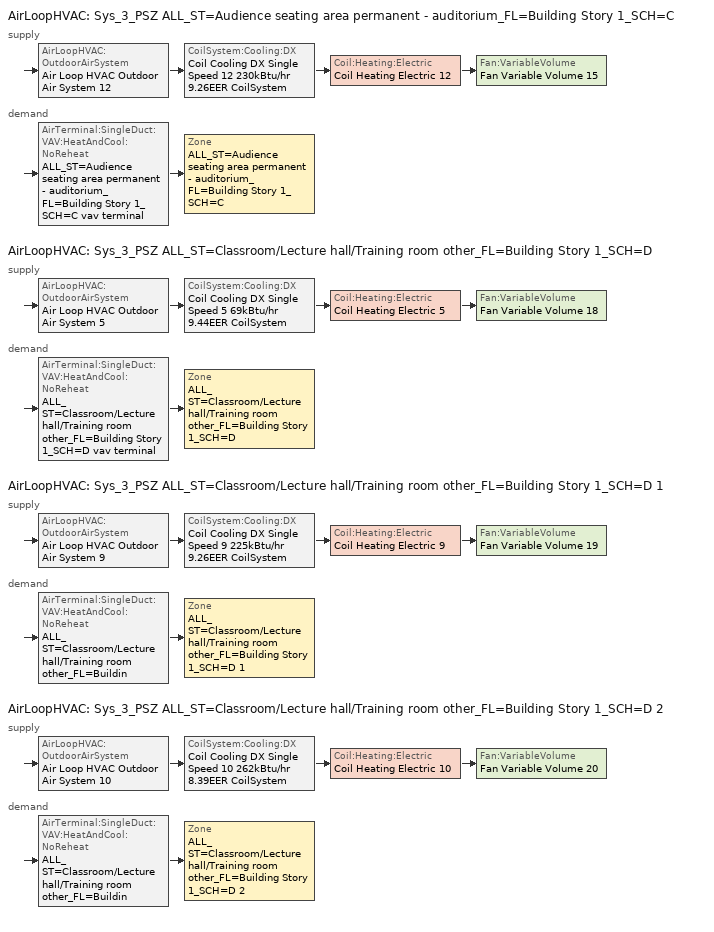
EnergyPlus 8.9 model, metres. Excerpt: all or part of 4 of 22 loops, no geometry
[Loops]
AirLoopHVAC 'Sys_3_PSZ ALL_ST=Audience seating area permanent - auditorium_FL=Building Story 1_SCH=C'
 supply: AirLoopHVAC:OutdoorAirSystem 'Air Loop HVAC Outdoor Air System 12' > CoilSystem:Cooling:DX 'Coil Cooling DX Single Speed 12 230kBtu/hr 9.26EER CoilSystem' > Coil:Heating:Electric 'Coil Heating Electric 12' > Fan:VariableVolume 'Fan Variable Volume 15'
 demand: AirTerminal:SingleDuct:VAV:HeatAndCool:NoReheat 'ALL_ST=Audience seating area permanent - auditorium_FL=Building Story 1_SCH=C vav terminal' > Zone 'ALL_ST=Audience seating area permanent - auditorium_FL=Building Story 1_SCH=C'
AirLoopHVAC 'Sys_3_PSZ ALL_ST=Classroom/Lecture hall/Training room other_FL=Building Story 1_SCH=D'
 supply: AirLoopHVAC:OutdoorAirSystem 'Air Loop HVAC Outdoor Air System 5' > CoilSystem:Cooling:DX 'Coil Cooling DX Single Speed 5 69kBtu/hr 9.44EER CoilSystem' > Coil:Heating:Electric 'Coil Heating Electric 5' > Fan:VariableVolume 'Fan Variable Volume 18'
 demand: AirTerminal:SingleDuct:VAV:HeatAndCool:NoReheat 'ALL_ST=Classroom/Lecture hall/Training room other_FL=Building Story 1_SCH=D vav terminal' > Zone 'ALL_ST=Classroom/Lecture hall/Training room other_FL=Building Story 1_SCH=D'
AirLoopHVAC 'Sys_3_PSZ ALL_ST=Classroom/Lecture hall/Training room other_FL=Building Story 1_SCH=D 1'
 supply: AirLoopHVAC:OutdoorAirSystem 'Air Loop HVAC Outdoor Air System 9' > CoilSystem:Cooling:DX 'Coil Cooling DX Single Speed 9 225kBtu/hr 9.26EER CoilSystem' > Coil:Heating:Electric 'Coil Heating Electric 9' > Fan:VariableVolume 'Fan Variable Volume 19'
 demand: AirTerminal:SingleDuct:VAV:HeatAndCool:NoReheat 'ALL_ST=Classroom/Lecture hall/Training room other_FL=Building Story 1_SCH=D 1 vav terminal' > Zone 'ALL_ST=Classroom/Lecture hall/Training room other_FL=Building Story 1_SCH=D 1'
AirLoopHVAC 'Sys_3_PSZ ALL_ST=Classroom/Lecture hall/Training room other_FL=Building Story 1_SCH=D 2'
 supply: AirLoopHVAC:OutdoorAirSystem 'Air Loop HVAC Outdoor Air System 10' > CoilSystem:Cooling:DX 'Coil Cooling DX Single Speed 10 262kBtu/hr 8.39EER CoilSystem' > Coil:Heating:Electric 'Coil Heating Electric 10' > Fan:VariableVolume 'Fan Variable Volume 20'
 demand: AirTerminal:SingleDuct:VAV:HeatAndCool:NoReheat 'ALL_ST=Classroom/Lecture hall/Training room other_FL=Building Story 1_SCH=D 2 vav terminal' > Zone 'ALL_ST=Classroom/Lecture hall/Training room other_FL=Building Story 1_SCH=D 2'
[ZoneControl:Thermostat] Control Object Type 1=ThermostatSetpoint:DualSetpoint
Name | Zone or ZoneList | Control Type Schedule | Control Name 1
ALL_ST=Audience seating area permanent - auditorium_FL=Building Story 1_SCH=C Thermostat | ALL_ST=Audience seating area permanent - auditorium_FL=Building Story 1_SCH=C | ALL_ST=Audience seating area permanent - auditorium_FL=Building Story 1_SCH=C Thermostat Schedule | Space Function Audience seating area permanent - auditorium Thermostat 3
ALL_ST=Classroom/Lecture hall/Training room other_FL=Building Story 1_SCH=D Thermostat | ALL_ST=Classroom/Lecture hall/Training room other_FL=Building Story 1_SCH=D | ALL_ST=Classroom/Lecture hall/Training room other_FL=Building Story 1_SCH=D Thermostat Schedule | Space Function Classroom/Lecture hall/Training room other Thermostat 49
ALL_ST=Classroom/Lecture hall/Training room other_FL=Building Story 1_SCH=D 1 Thermostat | ALL_ST=Classroom/Lecture hall/Training room other_FL=Building Story 1_SCH=D 1 | ALL_ST=Classroom/Lecture hall/Training room other_FL=Building Story 1_SCH=D 1 Thermostat Schedule | Space Function Classroom/Lecture hall/Training room other Thermostat 53
ALL_ST=Classroom/Lecture hall/Training room other_FL=Building Story 1_SCH=D 2 Thermostat | ALL_ST=Classroom/Lecture hall/Training room other_FL=Building Story 1_SCH=D 2 | ALL_ST=Classroom/Lecture hall/Training room other_FL=Building Story 1_SCH=D 2 Thermostat Schedule | Space Function Classroom/Lecture hall/Training room other Thermostat 54
[ThermostatSetpoint:DualSetpoint]
Name | Heating Setpoint Temperature Schedule | Cooling Setpoint Temperature Schedule
Space Function Audience seating area permanent - auditorium Thermostat 3 | NECB-C-Thermostat Setpoint-Heating | NECB-C-Thermostat Setpoint-Cooling
Space Function Classroom/Lecture hall/Training room other Thermostat 49; Space Function Classroom/Lecture hall/Training room other Thermostat 53; Space Function Classroom/Lecture hall/Training room other Thermostat 54 | NECB-D-Thermostat Setpoint-Heating | NECB-D-Thermostat Setpoint-Cooling
[ZoneHVAC:EnergyRecoveryVentilator] Supply Air Flow Rate {m3/s}=AutoSize; Exhaust Air Flow Rate {m3/s}=AutoSize; Ventilation Rate per Occupant {m3/s-person}=0
Name | Availability Schedule | Heat Exchanger | Supply Air Fan | Exhaust Air Fan | Controller | Ventilation Rate per Unit Floor Area {m3/s-m2}
ALL_ST=Audience seating area permanent - auditorium_FL=Building Story 1_SCH=C erv doas | Sys_3_PSZ ALL_ST=Audience seating area permanent - auditorium_FL=Building Story 1_SCH=C Occ Sch | ALL_ST=Audience seating area permanent - auditorium_FL=Building Story 1_SCH=C erv hx | ALL_ST=Audience seating area permanent - auditorium_FL=Building Story 1_SCH=C erv sup fan | ALL_ST=Audience seating area permanent - auditorium_FL=Building Story 1_SCH=C erv exh fan | ALL_ST=Audience seating area permanent - auditorium_FL=Building Story 1_SCH=C erv contr | 0.0041148
ALL_ST=Classroom/Lecture hall/Training room other_FL=Building Story 1_SCH=D erv doas | Sys_3_PSZ ALL_ST=Classroom/Lecture hall/Training room other_FL=Building Story 1_SCH=D Occ Sch | ALL_ST=Classroom/Lecture hall/Training room other_FL=Building Story 1_SCH=D erv hx | ALL_ST=Classroom/Lecture hall/Training room other_FL=Building Story 1_SCH=D erv sup fan | ALL_ST=Classroom/Lecture hall/Training room other_FL=Building Story 1_SCH=D erv exh fan | ALL_ST=Classroom/Lecture hall/Training room other_FL=Building Story 1_SCH=D erv contr | 0.00278384
ALL_ST=Classroom/Lecture hall/Training room other_FL=Building Story 1_SCH=D 1 erv doas | Sys_3_PSZ ALL_ST=Classroom/Lecture hall/Training room other_FL=Building Story 1_SCH=D 1 Occ Sch | ALL_ST=Classroom/Lecture hall/Training room other_FL=Building Story 1_SCH=D 1 erv hx | ALL_ST=Classroom/Lecture hall/Training room other_FL=Building Story 1_SCH=D 1 erv sup fan | ALL_ST=Classroom/Lecture hall/Training room other_FL=Building Story 1_SCH=D 1 erv exh fan | ALL_ST=Classroom/Lecture hall/Training room other_FL=Building Story 1_SCH=D 1 erv contr | 0.00278384
ALL_ST=Classroom/Lecture hall/Training room other_FL=Building Story 1_SCH=D 2 erv doas | Sys_3_PSZ ALL_ST=Classroom/Lecture hall/Training room other_FL=Building Story 1_SCH=D 2 Occ Sch | ALL_ST=Classroom/Lecture hall/Training room other_FL=Building Story 1_SCH=D 2 erv hx | ALL_ST=Classroom/Lecture hall/Training room other_FL=Building Story 1_SCH=D 2 erv sup fan | ALL_ST=Classroom/Lecture hall/Training room other_FL=Building Story 1_SCH=D 2 erv exh fan | ALL_ST=Classroom/Lecture hall/Training room other_FL=Building Story 1_SCH=D 2 erv contr | 0.00278384
[HeatExchanger:AirToAir:SensibleAndLatent] Availability Schedule=Always On Discrete; Nominal Supply Air Flow Rate {m3/s}=Autosize; Heat Exchanger Type=Rotary; Threshold Temperature {C}=-23.3; Initial Defrost Time Fraction=0.167
Name | Sensible Effectiveness at 100% Heating Air Flow | Latent Effectiveness at 100% Heating Air Flow | Sensible Effectiveness at 75% Heating Air Flow | Latent Effectiveness at 75% Heating Air Flow | Sensible Effectiveness at 100% Cooling Air Flow | Latent Effectiveness at 100% Cooling Air Flow | Sensible Effectiveness at 75% Cooling Air Flow | Latent Effectiveness at 75% Cooling Air Flow | Nominal Electric Power {W} | Supply Air Outlet Temperature Control | Frost Control Type | Rate of Defrost Time Fraction Increase {1/K} | Economizer Lockout
ALL_ST=Audience seating area permanent - auditorium_FL=Building Story 1_SCH=C erv hx | 0.76 | 0.75 | 0.81 | 0.75 | 0.76 | 0.75 | 0.81 | 0.75 | 2966.94 | No | ExhaustAirRecirculation | 0.012 | No
ALL_ST=Classroom/Lecture hall/Training room other_FL=Building Story 1_SCH=D erv hx | 0.76 | 0.75 | 0.81 | 0.75 | 0.76 | 0.75 | 0.81 | 0.75 | 643.229 | No | ExhaustAirRecirculation | 0.012 | No
ALL_ST=Classroom/Lecture hall/Training room other_FL=Building Story 1_SCH=D 1 erv hx; ALL_ST=Classroom/Lecture hall/Training room other_FL=Building Story 1_SCH=D 2 erv hx | 0.76 | 0.75 | 0.81 | 0.75 | 0.76 | 0.75 | 0.81 | 0.75 | 2908.29 | No | ExhaustAirRecirculation | 0.012 | No
Sys_3_PSZ ALL_ST=Audience seating area permanent - auditorium_FL=Building Story 1_SCH=C ERV | 0.9 | 0.9 | 0.9 | 0.9 | 0.9 | 0.9 | 0.9 | 0.9 | 2966.94 | Yes | ExhaustOnly | 1.44 | Yes
Sys_3_PSZ ALL_ST=Classroom/Lecture hall/Training room other_FL=Building Story 1_SCH=D ERV | 0.9 | 0.9 | 0.9 | 0.9 | 0.9 | 0.9 | 0.9 | 0.9 | 643.229 | Yes | ExhaustOnly | 1.44 | Yes
Sys_3_PSZ ALL_ST=Classroom/Lecture hall/Training room other_FL=Building Story 1_SCH=D 1 ERV; Sys_3_PSZ ALL_ST=Classroom/Lecture hall/Training room other_FL=Building Story 1_SCH=D 2 ERV | 0.9 | 0.9 | 0.9 | 0.9 | 0.9 | 0.9 | 0.9 | 0.9 | 2908.29 | Yes | ExhaustOnly | 1.44 | Yes
[Fan:OnOff] Availability Schedule=Always On Discrete; Fan Total Efficiency=0.75; Pressure Rise {Pa}=200; Maximum Flow Rate {m3/s}=Autosize; Motor Efficiency=0.9; Motor In Airstream Fraction=1
Name | Fan Power Ratio Function of Speed Ratio Curve | Fan Efficiency Ratio Function of Speed Ratio Curve
ALL_ST=Audience seating area permanent - auditorium_FL=Building Story 1_SCH=C erv sup fan | Fan On Off Power Curve 42 | Fan On Off Efficiency Curve 42
ALL_ST=Audience seating area permanent - auditorium_FL=Building Story 1_SCH=C erv exh fan | Fan On Off Power Curve 43 | Fan On Off Efficiency Curve 43
ALL_ST=Classroom/Lecture hall/Training room other_FL=Building Story 1_SCH=D erv sup fan | Fan On Off Power Curve 48 | Fan On Off Efficiency Curve 48
ALL_ST=Classroom/Lecture hall/Training room other_FL=Building Story 1_SCH=D erv exh fan | Fan On Off Power Curve 49 | Fan On Off Efficiency Curve 49
ALL_ST=Classroom/Lecture hall/Training room other_FL=Building Story 1_SCH=D 1 erv sup fan | Fan On Off Power Curve 50 | Fan On Off Efficiency Curve 50
ALL_ST=Classroom/Lecture hall/Training room other_FL=Building Story 1_SCH=D 1 erv exh fan | Fan On Off Power Curve 51 | Fan On Off Efficiency Curve 51
ALL_ST=Classroom/Lecture hall/Training room other_FL=Building Story 1_SCH=D 2 erv sup fan | Fan On Off Power Curve 52 | Fan On Off Efficiency Curve 52
ALL_ST=Classroom/Lecture hall/Training room other_FL=Building Story 1_SCH=D 2 erv exh fan | Fan On Off Power Curve 53 | Fan On Off Efficiency Curve 53
[ZoneHVAC:EnergyRecoveryVentilator:Controller] Temperature High Limit {C}=19; Temperature Low Limit {C}=13; Exhaust Air Temperature Limit=NoExhaustAirTemperatureLimit; Exhaust Air Enthalpy Limit=NoExhaustAirEnthalpyLimit; Time of Day Economizer Flow Control Schedule=Always Off Discrete; High Humidity Control Flag=No; High Humidity Outdoor Air Flow Ratio=1; Control High Indoor Humidity Based on Outdoor Humidity Ratio=Yes
Name | Electronic Enthalpy Limit Curve
ALL_ST=Audience seating area permanent - auditorium_FL=Building Story 1_SCH=C erv contr | Curve Cubic 23
ALL_ST=Classroom/Lecture hall/Training room other_FL=Building Story 1_SCH=D erv contr | Curve Cubic 26
ALL_ST=Classroom/Lecture hall/Training room other_FL=Building Story 1_SCH=D 1 erv contr | Curve Cubic 27
ALL_ST=Classroom/Lecture hall/Training room other_FL=Building Story 1_SCH=D 2 erv contr | Curve Cubic 28
[AirTerminal:SingleDuct:VAV:HeatAndCool:NoReheat] Availability Schedule=Always On Discrete; Maximum Air Flow Rate {m3/s}=AutoSize; Zone Minimum Air Flow Fraction=0.05
ALL_ST=Audience seating area permanent - auditorium_FL=Building Story 1_SCH=C vav terminal; ALL_ST=Classroom/Lecture hall/Training room other_FL=Building Story 1_SCH=D vav terminal; ALL_ST=Classroom/Lecture hall/Training room other_FL=Building Story 1_SCH=D 1 vav terminal; ALL_ST=Classroom/Lecture hall/Training room other_FL=Building Story 1_SCH=D 2 vav terminal
[Zone equipment]
ALL_ST=Audience seating area permanent - auditorium_FL=Building Story 1_SCH=C: ALL_ST=Audience seating area permanent - auditorium_FL=Building Story 1_SCH=C erv doas, Zone HVAC Baseboard Convective Water 18, ALL_ST=Audience seating area permanent - auditorium_FL=Building Story 1_SCH=C vav terminal
ALL_ST=Classroom/Lecture hall/Training room other_FL=Building Story 1_SCH=D: ALL_ST=Classroom/Lecture hall/Training room other_FL=Building Story 1_SCH=D erv doas, Zone HVAC Baseboard Convective Water 11, ALL_ST=Classroom/Lecture hall/Training room other_FL=Building Story 1_SCH=D vav terminal
ALL_ST=Classroom/Lecture hall/Training room other_FL=Building Story 1_SCH=D 1: ALL_ST=Classroom/Lecture hall/Training room other_FL=Building Story 1_SCH=D 1 erv doas, Zone HVAC Baseboard Convective Water 15, ALL_ST=Classroom/Lecture hall/Training room other_FL=Building Story 1_SCH=D 1 vav terminal
ALL_ST=Classroom/Lecture hall/Training room other_FL=Building Story 1_SCH=D 2: ALL_ST=Classroom/Lecture hall/Training room other_FL=Building Story 1_SCH=D 2 erv doas, Zone HVAC Baseboard Convective Water 16, ALL_ST=Classroom/Lecture hall/Training room other_FL=Building Story 1_SCH=D 2 vav terminal
[Sizing:Zone] Zone Cooling Design Supply Air Temperature Input Method=SupplyAirTemperature; Zone Cooling Design Supply Air Temperature {C}=13; Zone Cooling Design Supply Air Temperature Difference {deltaC}=11.11; Zone Heating Design Supply Air Temperature Input Method=SupplyAirTemperature; Zone Heating Design Supply Air Temperature {C}=43; Zone Heating Design Supply Air Temperature Difference {deltaC}=11.11; Zone Cooling Design Supply Air Humidity Ratio {kgWater/kgDryAir}=0.0085; Zone Heating Design Supply Air Humidity Ratio {kgWater/kgDryAir}=0.008; Zone Heating Sizing Factor=1.3; Zone Cooling Sizing Factor=1.1; Cooling Design Air Flow Method=DesignDay; Cooling Design Air Flow Rate {m3/s}=0; Cooling Minimum Air Flow per Zone Floor Area {m3/s-m2}=0.000762; Cooling Minimum Air Flow {m3/s}=0; Cooling Minimum Air Flow Fraction=0; Heating Design Air Flow Method=DesignDay; Heating Design Air Flow Rate {m3/s}=0; Heating Maximum Air Flow per Zone Floor Area {m3/s-m2}=0.002032; Heating Maximum Air Flow {m3/s}=0.141576; Heating Maximum Air Flow Fraction=0.3; Account for Dedicated Outdoor Air System=No
Name | Design Specification Outdoor Air Object | Design Specification Zone Air Distribution Object
ALL_ST=Audience seating area permanent - auditorium_FL=Building Story 1_SCH=C | Space Function Audience seating area permanent - auditorium Ventilation | ALL_ST=Audience seating area permanent - auditorium_FL=Building Story 1_SCH=C Design Spec Zone Air Dist
ALL_ST=Classroom/Lecture hall/Training room other_FL=Building Story 1_SCH=D | Space Function Classroom/Lecture hall/Training room other Ventilation | ALL_ST=Classroom/Lecture hall/Training room other_FL=Building Story 1_SCH=D Design Spec Zone Air Dist
ALL_ST=Classroom/Lecture hall/Training room other_FL=Building Story 1_SCH=D 1 | Space Function Classroom/Lecture hall/Training room other Ventilation | ALL_ST=Classroom/Lecture hall/Training room other_FL=Building Story 1_SCH=D 1 Design Spec Zone Air Dist
ALL_ST=Classroom/Lecture hall/Training room other_FL=Building Story 1_SCH=D 2 | Space Function Classroom/Lecture hall/Training room other Ventilation | ALL_ST=Classroom/Lecture hall/Training room other_FL=Building Story 1_SCH=D 2 Design Spec Zone Air Dist
[DesignSpecification:ZoneAirDistribution] Zone Air Distribution Effectiveness in Cooling Mode=1; Zone Air Distribution Effectiveness in Heating Mode=1
ALL_ST=Audience seating area permanent - auditorium_FL=Building Story 1_SCH=C Design Spec Zone Air Dist; ALL_ST=Classroom/Lecture hall/Training room other_FL=Building Story 1_SCH=D Design Spec Zone Air Dist; ALL_ST=Classroom/Lecture hall/Training room other_FL=Building Story 1_SCH=D 1 Design Spec Zone Air Dist; ALL_ST=Classroom/Lecture hall/Training room other_FL=Building Story 1_SCH=D 2 Design Spec Zone Air Dist
[Controller:MechanicalVentilation] Demand Controlled Ventilation=No; System Outdoor Air Method=ZoneSum
Name | Availability Schedule | Zone Name 1 | Design Specification Outdoor Air Object Name 1 | Design Specification Zone Air Distribution Object Name 1
Controller Mechanical Ventilation 12 | Sys_3_PSZ ALL_ST=Audience seating area permanent - auditorium_FL=Building Story 1_SCH=C Occ Sch | ALL_ST=Audience seating area permanent - auditorium_FL=Building Story 1_SCH=C | Space Function Audience seating area permanent - auditorium Ventilation | ALL_ST=Audience seating area permanent - auditorium_FL=Building Story 1_SCH=C Design Spec Zone Air Dist
Controller Mechanical Ventilation 5 | Sys_3_PSZ ALL_ST=Classroom/Lecture hall/Training room other_FL=Building Story 1_SCH=D Occ Sch | ALL_ST=Classroom/Lecture hall/Training room other_FL=Building Story 1_SCH=D | Space Function Classroom/Lecture hall/Training room other Ventilation | ALL_ST=Classroom/Lecture hall/Training room other_FL=Building Story 1_SCH=D Design Spec Zone Air Dist
Controller Mechanical Ventilation 9 | Sys_3_PSZ ALL_ST=Classroom/Lecture hall/Training room other_FL=Building Story 1_SCH=D 1 Occ Sch | ALL_ST=Classroom/Lecture hall/Training room other_FL=Building Story 1_SCH=D 1 | Space Function Classroom/Lecture hall/Training room other Ventilation | ALL_ST=Classroom/Lecture hall/Training room other_FL=Building Story 1_SCH=D 1 Design Spec Zone Air Dist
Controller Mechanical Ventilation 10 | Sys_3_PSZ ALL_ST=Classroom/Lecture hall/Training room other_FL=Building Story 1_SCH=D 2 Occ Sch | ALL_ST=Classroom/Lecture hall/Training room other_FL=Building Story 1_SCH=D 2 | Space Function Classroom/Lecture hall/Training room other Ventilation | ALL_ST=Classroom/Lecture hall/Training room other_FL=Building Story 1_SCH=D 2 Design Spec Zone Air Dist
[DesignSpecification:OutdoorAir] Outdoor Air Method=Sum; Outdoor Air Flow per Person {m3/s-person}=0; Outdoor Air Flow per Zone {m3/s}=0; Outdoor Air Flow Air Changes per Hour {1/hr}=0
Name | Outdoor Air Flow per Zone Floor Area {m3/s-m2}
Space Function Audience seating area permanent - auditorium Ventilation | 0.0041148
Space Function Classroom/Lecture hall/Training room other Ventilation | 0.00278384
[AirLoopHVAC] Design Supply Air Flow Rate {m3/s}=AutoSize
Sys_3_PSZ ALL_ST=Audience seating area permanent - auditorium_FL=Building Story 1_SCH=C; Sys_3_PSZ ALL_ST=Classroom/Lecture hall/Training room other_FL=Building Story 1_SCH=D; Sys_3_PSZ ALL_ST=Classroom/Lecture hall/Training room other_FL=Building Story 1_SCH=D 1; Sys_3_PSZ ALL_ST=Classroom/Lecture hall/Training room other_FL=Building Story 1_SCH=D 2
[Sizing:System] Type of Load to Size On=Sensible; Design Outdoor Air Flow Rate {m3/s}=Autosize; Central Heating Maximum System Air Flow Ratio=1; Preheat Design Temperature {C}=7; Preheat Design Humidity Ratio {kgWater/kgDryAir}=0.008; Precool Design Temperature {C}=13; Precool Design Humidity Ratio {kgWater/kgDryAir}=0.008; Central Cooling Design Supply Air Temperature {C}=13; Central Heating Design Supply Air Temperature {C}=43; Type of Zone Sum to Use=NonCoincident; 100% Outdoor Air in Cooling=No; 100% Outdoor Air in Heating=No; Central Cooling Design Supply Air Humidity Ratio {kgWater/kgDryAir}=0.0085; Central Heating Design Supply Air Humidity Ratio {kgWater/kgDryAir}=0.008; Cooling Supply Air Flow Rate Method=DesignDay; Cooling Supply Air Flow Rate {m3/s}=0; Cooling Supply Air Flow Rate Per Floor Area {m3/s-m2}=0.00996765; Cooling Fraction of Autosized Cooling Supply Air Flow Rate=1; Cooling Supply Air Flow Rate Per Unit Cooling Capacity {m3/s-W}=3.94755e-05; Heating Supply Air Flow Rate Method=DesignDay; Heating Supply Air Flow Rate {m3/s}=0; Heating Supply Air Flow Rate Per Floor Area {m3/s-m2}=0.00996765; Heating Fraction of Autosized Heating Supply Air Flow Rate=1; Heating Fraction of Autosized Cooling Supply Air Flow Rate=1; Heating Supply Air Flow Rate Per Unit Heating Capacity {m3/s-W}=3.15882e-05; System Outdoor Air Method=ZoneSum; Zone Maximum Outdoor Air Fraction=1; Cooling Design Capacity Method=CoolingDesignCapacity; Cooling Design Capacity {W}=Autosize; Cooling Design Capacity Per Floor Area {W/m2}=234.7; Fraction of Autosized Cooling Design Capacity=1; Heating Design Capacity Method=HeatingDesignCapacity; Heating Design Capacity {W}=Autosize; Heating Design Capacity Per Floor Area {W/m2}=157; Fraction of Autosized Heating Design Capacity=1; Central Cooling Capacity Control Method=OnOff
Sys_3_PSZ ALL_ST=Audience seating area permanent - auditorium_FL=Building Story 1_SCH=C; Sys_3_PSZ ALL_ST=Classroom/Lecture hall/Training room other_FL=Building Story 1_SCH=D; Sys_3_PSZ ALL_ST=Classroom/Lecture hall/Training room other_FL=Building Story 1_SCH=D 1; Sys_3_PSZ ALL_ST=Classroom/Lecture hall/Training room other_FL=Building Story 1_SCH=D 2
[Controller:OutdoorAir] Minimum Outdoor Air Flow Rate {m3/s}=0; Maximum Outdoor Air Flow Rate {m3/s}=0; Economizer Control Type=DifferentialEnthalpy; Economizer Control Action Type=ModulateFlow; Lockout Type=NoLockout; Minimum Limit Type=FixedMinimum; High Humidity Control=No; Control High Indoor Humidity Based on Outdoor Humidity Ratio=Yes; Heat Recovery Bypass Control Type=BypassWhenOAFlowGreaterThanMinimum
Name | Minimum Outdoor Air Schedule | Mechanical Ventilation Controller
Controller Outdoor Air 12 | Sys_3_PSZ ALL_ST=Audience seating area permanent - auditorium_FL=Building Story 1_SCH=C Occ Sch | Controller Mechanical Ventilation 12
Controller Outdoor Air 5 | Sys_3_PSZ ALL_ST=Classroom/Lecture hall/Training room other_FL=Building Story 1_SCH=D Occ Sch | Controller Mechanical Ventilation 5
Controller Outdoor Air 9 | Sys_3_PSZ ALL_ST=Classroom/Lecture hall/Training room other_FL=Building Story 1_SCH=D 1 Occ Sch | Controller Mechanical Ventilation 9
Controller Outdoor Air 10 | Sys_3_PSZ ALL_ST=Classroom/Lecture hall/Training room other_FL=Building Story 1_SCH=D 2 Occ Sch | Controller Mechanical Ventilation 10
[SetpointManager:OutdoorAirPretreat] Control Variable=Temperature; Minimum Setpoint Temperature {C}=-99; Maximum Setpoint Temperature {C}=99; Minimum Setpoint Humidity Ratio {kgWater/kgDryAir}=1e-005; Maximum Setpoint Humidity Ratio {kgWater/kgDryAir}=1
Setpoint Manager Outdoor Air Pretreat 1; Setpoint Manager Outdoor Air Pretreat 2; Setpoint Manager Outdoor Air Pretreat 3; Setpoint Manager Outdoor Air Pretreat 4
[SetpointManager:MixedAir] Control Variable=Temperature
Node 215 OS Default SPM; Node 214 OS Default SPM; Node 475 OS Default SPM; Node 124 OS Default SPM; Node 123 OS Default SPM; Node 481 OS Default SPM; Node 176 OS Default SPM; Node 175 OS Default SPM; Node 483 OS Default SPM; Node 189 OS Default SPM; Node 188 OS Default SPM; Node 485 OS Default SPM
[CoilSystem:Cooling:DX] Availability Schedule=Always On Discrete
Name | Cooling Coil
Coil Cooling DX Single Speed 12 230kBtu/hr 9.26EER CoilSystem | Coil Cooling DX Single Speed 12 230kBtu/hr 9.26EER
Coil Cooling DX Single Speed 5 69kBtu/hr 9.44EER CoilSystem | Coil Cooling DX Single Speed 5 69kBtu/hr 9.44EER
Coil Cooling DX Single Speed 9 225kBtu/hr 9.26EER CoilSystem | Coil Cooling DX Single Speed 9 225kBtu/hr 9.26EER
Coil Cooling DX Single Speed 10 262kBtu/hr 8.39EER CoilSystem | Coil Cooling DX Single Speed 10 262kBtu/hr 8.39EER
[Coil:Cooling:DX:SingleSpeed] Availability Schedule=Always On Discrete; Gross Rated Total Cooling Capacity {W}=Autosize; Gross Rated Sensible Heat Ratio=Autosize; Rated Air Flow Rate {m3/s}=Autosize; Rated Evaporator Fan Power Per Volume Flow Rate {W/(m3/s)}=773.3; Total Cooling Capacity Function of Temperature Curve=DXCOOL-NECB2011-REF-CAPFT; Total Cooling Capacity Function of Flow Fraction Curve=DXCOOL-NECB2011-REF-CAPFFLOW; Energy Input Ratio Function of Temperature Curve=DXCOOL-NECB2011-REF-COOLEIRFT; Energy Input Ratio Function of Flow Fraction Curve=DXCOOL-NECB2011-REF-COOLEIRFFLOW; Part Load Fraction Correlation Curve=DXCOOL-NECB2011-REF-COOLPLFFPLR; Condenser Type=AirCooled; Evaporative Condenser Effectiveness=0; Evaporative Condenser Air Flow Rate {m3/s}=Autosize; Evaporative Condenser Pump Rated Power Consumption {W}=Autosize; Crankcase Heater Capacity {W}=0; Maximum Outdoor Dry-Bulb Temperature for Crankcase Heater Operation {C}=0; Basin Heater Capacity {W/K}=0; Basin Heater Setpoint Temperature {C}=10
Name | Gross Rated Cooling COP {W/W}
Coil Cooling DX Single Speed 12 230kBtu/hr 9.26EER | 3.29659
Coil Cooling DX Single Speed 5 69kBtu/hr 9.44EER | 3.24186
Coil Cooling DX Single Speed 9 225kBtu/hr 9.26EER | 3.29323
Coil Cooling DX Single Speed 10 262kBtu/hr 8.39EER | 3.00812
[Coil:Heating:Electric] Availability Schedule=Always On Discrete; Efficiency=1; Nominal Capacity {W}=Autosize
Coil Heating Electric 12; Coil Heating Electric 5; Coil Heating Electric 9; Coil Heating Electric 10
[Fan:VariableVolume] Fan Total Efficiency=0.7; Pressure Rise {Pa}=640; Maximum Flow Rate {m3/s}=AutoSize; Fan Power Minimum Flow Rate Input Method=Fraction; Fan Power Minimum Flow Fraction=0.3; Fan Power Minimum Air Flow Rate {m3/s}=0; Motor Efficiency=0.9; Motor In Airstream Fraction=1; Fan Power Coefficient 1=0.0407599; Fan Power Coefficient 2=0.088045; Fan Power Coefficient 3=-0.0729261; Fan Power Coefficient 4=0.94374; Fan Power Coefficient 5=0
Name | Availability Schedule
Fan Variable Volume 15 | Sys_3_PSZ ALL_ST=Audience seating area permanent - auditorium_FL=Building Story 1_SCH=C Occ Sch
Fan Variable Volume 18 | Sys_3_PSZ ALL_ST=Classroom/Lecture hall/Training room other_FL=Building Story 1_SCH=D Occ Sch
Fan Variable Volume 19 | Sys_3_PSZ ALL_ST=Classroom/Lecture hall/Training room other_FL=Building Story 1_SCH=D 1 Occ Sch
Fan Variable Volume 20 | Sys_3_PSZ ALL_ST=Classroom/Lecture hall/Training room other_FL=Building Story 1_SCH=D 2 Occ Sch
[SetpointManager:Warmest] Control Variable=Temperature; Minimum Setpoint Temperature {C}=12; Maximum Setpoint Temperature {C}=35; Strategy=MaximumTemperature
Name | HVAC Air Loop
Node 207 SAT stpmanager | Sys_3_PSZ ALL_ST=Audience seating area permanent - auditorium_FL=Building Story 1_SCH=C
Node 116 SAT stpmanager | Sys_3_PSZ ALL_ST=Classroom/Lecture hall/Training room other_FL=Building Story 1_SCH=D
Node 168 SAT stpmanager | Sys_3_PSZ ALL_ST=Classroom/Lecture hall/Training room other_FL=Building Story 1_SCH=D 1
Node 181 SAT stpmanager | Sys_3_PSZ ALL_ST=Classroom/Lecture hall/Training room other_FL=Building Story 1_SCH=D 2
[Schedule:Compact]
ALL_ST=Audience seating area permanent - auditorium_FL=Building Story 1_SCH=C Thermostat Schedule; ALL_ST=Classroom/Lecture hall/Training room other_FL=Building Story 1_SCH=D Thermostat Schedule; ALL_ST=Classroom/Lecture hall/Training room other_FL=Building Story 1_SCH=D 1 Thermostat Schedule; ALL_ST=Classroom/Lecture hall/Training room other_FL=Building Story 1_SCH=D 2 Thermostat Schedule: Through: 12/31, For: AllDays, Until: 24:00, 4
[Schedule:Day:Interval]
NECB-C-Thermostat Setpoint-Heating Sun|Hol Day: No, 09:00, 18, 10:00, 20, 19:00, 22, 24:00, 18
NECB-C-Thermostat Setpoint-Heating Default|Wkdy Day; NECB-C-Thermostat Setpoint-Heating Sat Day; NECB-C-Thermostat Setpoint-Heating Default: No, 07:00, 18, 08:00, 20, 21:00, 22, 24:00, 18
NECB-C-Thermostat Setpoint-Cooling Sun|Hol Day: No, 07:00, 35, 19:00, 24, 24:00, 35
NECB-C-Thermostat Setpoint-Cooling Default|Wkdy Day; NECB-C-Thermostat Setpoint-Cooling Sat Day; NECB-C-Thermostat Setpoint-Cooling Default: No, 07:00, 35, 21:00, 24, 24:00, 35
Sys_3_PSZ ALL_ST=Audience seating area permanent - auditorium_FL=Building Story 1_SCH=C Occ Sch Sunday: No, 09:00, 0, 19:00, 1, 24:00, 0
Sys_3_PSZ ALL_ST=Audience seating area permanent - auditorium_FL=Building Story 1_SCH=C Occ Sch Monday; Sys_3_PSZ ALL_ST=Audience seating area permanent - auditorium_FL=Building Story 1_SCH=C Occ Sch Tuesday; Sys_3_PSZ ALL_ST=Audience seating area permanent - auditorium_FL=Building Story 1_SCH=C Occ Sch Wednesday; Sys_3_PSZ ALL_ST=Audience seating area permanent - auditorium_FL=Building Story 1_SCH=C Occ Sch Thursday; Sys_3_PSZ ALL_ST=Audience seating area permanent - auditorium_FL=Building Story 1_SCH=C Occ Sch Friday; Sys_3_PSZ ALL_ST=Audience seating area permanent - auditorium_FL=Building Story 1_SCH=C Occ Sch Saturday: No, 09:00, 0, 21:00, 1, 24:00, 0
Sys_3_PSZ ALL_ST=Audience seating area permanent - auditorium_FL=Building Story 1_SCH=C Occ Sch Default; Sys_3_PSZ ALL_ST=Audience seating area permanent - auditorium_FL=Building Story 1_SCH=C Occ Sch Summer Design Day; Sys_3_PSZ ALL_ST=Audience seating area permanent - auditorium_FL=Building Story 1_SCH=C Occ Sch Winter Design Day; Sys_3_PSZ ALL_ST=Classroom/Lecture hall/Training room other_FL=Building Story 1_SCH=D Occ Sch Default; Sys_3_PSZ ALL_ST=Classroom/Lecture hall/Training room other_FL=Building Story 1_SCH=D Occ Sch Summer Design Day; Sys_3_PSZ ALL_ST=Classroom/Lecture hall/Training room other_FL=Building Story 1_SCH=D Occ Sch Winter Design Day; Sys_3_PSZ ALL_ST=Classroom/Lecture hall/Training room other_FL=Building Story 1_SCH=D 1 Occ Sch Default; Sys_3_PSZ ALL_ST=Classroom/Lecture hall/Training room other_FL=Building Story 1_SCH=D 1 Occ Sch Summer Design Day; Sys_3_PSZ ALL_ST=Classroom/Lecture hall/Training room other_FL=Building Story 1_SCH=D 1 Occ Sch Winter Design Day; Sys_3_PSZ ALL_ST=Classroom/Lecture hall/Training room other_FL=Building Story 1_SCH=D 2 Occ Sch Default; Sys_3_PSZ ALL_ST=Classroom/Lecture hall/Training room other_FL=Building Story 1_SCH=D 2 Occ Sch Summer Design Day; Sys_3_PSZ ALL_ST=Classroom/Lecture hall/Training room other_FL=Building Story 1_SCH=D 2 Occ Sch Winter Design Day: No, 24:00, 1
NECB-D-Thermostat Setpoint-Heating Sun|Hol Day; NECB-D-Thermostat Setpoint-Heating Sat Day: No, 24:00, 18
NECB-D-Thermostat Setpoint-Heating Default|Wkdy Day; NECB-D-Thermostat Setpoint-Heating Default: No, 07:00, 18, 08:00, 20, 23:00, 22, 24:00, 18
NECB-D-Thermostat Setpoint-Cooling Sun|Hol Day; NECB-D-Thermostat Setpoint-Cooling Sat Day: No, 24:00, 35
NECB-D-Thermostat Setpoint-Cooling Default|Wkdy Day; NECB-D-Thermostat Setpoint-Cooling Default: No, 07:00, 35, 23:00, 24, 24:00, 35
Sys_3_PSZ ALL_ST=Classroom/Lecture hall/Training room other_FL=Building Story 1_SCH=D Occ Sch Sunday; Sys_3_PSZ ALL_ST=Classroom/Lecture hall/Training room other_FL=Building Story 1_SCH=D Occ Sch Saturday; Sys_3_PSZ ALL_ST=Classroom/Lecture hall/Training room other_FL=Building Story 1_SCH=D 1 Occ Sch Sunday; Sys_3_PSZ ALL_ST=Classroom/Lecture hall/Training room other_FL=Building Story 1_SCH=D 1 Occ Sch Saturday; Sys_3_PSZ ALL_ST=Classroom/Lecture hall/Training room other_FL=Building Story 1_SCH=D 2 Occ Sch Sunday; Sys_3_PSZ ALL_ST=Classroom/Lecture hall/Training room other_FL=Building Story 1_SCH=D 2 Occ Sch Saturday: No, 24:00, 0
Sys_3_PSZ ALL_ST=Classroom/Lecture hall/Training room other_FL=Building Story 1_SCH=D Occ Sch Monday; Sys_3_PSZ ALL_ST=Classroom/Lecture hall/Training room other_FL=Building Story 1_SCH=D Occ Sch Tuesday; Sys_3_PSZ ALL_ST=Classroom/Lecture hall/Training room other_FL=Building Story 1_SCH=D Occ Sch Wednesday; Sys_3_PSZ ALL_ST=Classroom/Lecture hall/Training room other_FL=Building Story 1_SCH=D Occ Sch Thursday; Sys_3_PSZ ALL_ST=Classroom/Lecture hall/Training room other_FL=Building Story 1_SCH=D Occ Sch Friday; Sys_3_PSZ ALL_ST=Classroom/Lecture hall/Training room other_FL=Building Story 1_SCH=D 1 Occ Sch Monday; Sys_3_PSZ ALL_ST=Classroom/Lecture hall/Training room other_FL=Building Story 1_SCH=D 1 Occ Sch Tuesday; Sys_3_PSZ ALL_ST=Classroom/Lecture hall/Training room other_FL=Building Story 1_SCH=D 1 Occ Sch Wednesday; Sys_3_PSZ ALL_ST=Classroom/Lecture hall/Training room other_FL=Building Story 1_SCH=D 1 Occ Sch Thursday; Sys_3_PSZ ALL_ST=Classroom/Lecture hall/Training room other_FL=Building Story 1_SCH=D 1 Occ Sch Friday; Sys_3_PSZ ALL_ST=Classroom/Lecture hall/Training room other_FL=Building Story 1_SCH=D 2 Occ Sch Monday; Sys_3_PSZ ALL_ST=Classroom/Lecture hall/Training room other_FL=Building Story 1_SCH=D 2 Occ Sch Tuesday; Sys_3_PSZ ALL_ST=Classroom/Lecture hall/Training room other_FL=Building Story 1_SCH=D 2 Occ Sch Wednesday; Sys_3_PSZ ALL_ST=Classroom/Lecture hall/Training room other_FL=Building Story 1_SCH=D 2 Occ Sch Thursday; Sys_3_PSZ ALL_ST=Classroom/Lecture hall/Training room other_FL=Building Story 1_SCH=D 2 Occ Sch Friday: No, 09:00, 0, 18:00, 1, 19:00, 0, 22:00, 1, 24:00, 0
[Schedule:Week:Daily]
NECB-C-Thermostat Setpoint-Heating Week Rule - Jan1-Dec31: NECB-C-Thermostat Setpoint-Heating Sun|Hol Day, NECB-C-Thermostat Setpoint-Heating Default|Wkdy Day, NECB-C-Thermostat Setpoint-Heating Default|Wkdy Day, NECB-C-Thermostat Setpoint-Heating Default|Wkdy Day, NECB-C-Thermostat Setpoint-Heating Default|Wkdy Day, NECB-C-Thermostat Setpoint-Heating Default|Wkdy Day, NECB-C-Thermostat Setpoint-Heating Sat Day, NECB-C-Thermostat Setpoint-Heating Default, NECB-C-Thermostat Setpoint-Heating Default, NECB-C-Thermostat Setpoint-Heating Default, NECB-C-Thermostat Setpoint-Heating Default, NECB-C-Thermostat Setpoint-Heating Default
NECB-C-Thermostat Setpoint-Cooling Week Rule - Jan1-Dec31: NECB-C-Thermostat Setpoint-Cooling Sun|Hol Day, NECB-C-Thermostat Setpoint-Cooling Default|Wkdy Day, NECB-C-Thermostat Setpoint-Cooling Default|Wkdy Day, NECB-C-Thermostat Setpoint-Cooling Default|Wkdy Day, NECB-C-Thermostat Setpoint-Cooling Default|Wkdy Day, NECB-C-Thermostat Setpoint-Cooling Default|Wkdy Day, NECB-C-Thermostat Setpoint-Cooling Sat Day, NECB-C-Thermostat Setpoint-Cooling Default, NECB-C-Thermostat Setpoint-Cooling Default, NECB-C-Thermostat Setpoint-Cooling Default, NECB-C-Thermostat Setpoint-Cooling Default, NECB-C-Thermostat Setpoint-Cooling Default
Sys_3_PSZ ALL_ST=Audience seating area permanent - auditorium_FL=Building Story 1_SCH=C Occ Sch Week Rule - Jan1-Dec31: Sys_3_PSZ ALL_ST=Audience seating area permanent - auditorium_FL=Building Story 1_SCH=C Occ Sch Sunday, Sys_3_PSZ ALL_ST=Audience seating area permanent - auditorium_FL=Building Story 1_SCH=C Occ Sch Monday, Sys_3_PSZ ALL_ST=Audience seating area permanent - auditorium_FL=Building Story 1_SCH=C Occ Sch Tuesday, Sys_3_PSZ ALL_ST=Audience seating area permanent - auditorium_FL=Building Story 1_SCH=C Occ Sch Wednesday, Sys_3_PSZ ALL_ST=Audience seating area permanent - auditorium_FL=Building Story 1_SCH=C Occ Sch Thursday, Sys_3_PSZ ALL_ST=Audience seating area permanent - auditorium_FL=Building Story 1_SCH=C Occ Sch Friday, Sys_3_PSZ ALL_ST=Audience seating area permanent - auditorium_FL=Building Story 1_SCH=C Occ Sch Saturday, Sys_3_PSZ ALL_ST=Audience seating area permanent - auditorium_FL=Building Story 1_SCH=C Occ Sch Default, Sys_3_PSZ ALL_ST=Audience seating area permanent - auditorium_FL=Building Story 1_SCH=C Occ Sch Summer Design Day, Sys_3_PSZ ALL_ST=Audience seating area permanent - auditorium_FL=Building Story 1_SCH=C Occ Sch Winter Design Day, Sys_3_PSZ ALL_ST=Audience seating area permanent - auditorium_FL=Building Story 1_SCH=C Occ Sch Default, Sys_3_PSZ ALL_ST=Audience seating area permanent - auditorium_FL=Building Story 1_SCH=C Occ Sch Default
NECB-D-Thermostat Setpoint-Heating Week Rule - Jan1-Dec31: NECB-D-Thermostat Setpoint-Heating Sun|Hol Day, NECB-D-Thermostat Setpoint-Heating Default|Wkdy Day, NECB-D-Thermostat Setpoint-Heating Default|Wkdy Day, NECB-D-Thermostat Setpoint-Heating Default|Wkdy Day, NECB-D-Thermostat Setpoint-Heating Default|Wkdy Day, NECB-D-Thermostat Setpoint-Heating Default|Wkdy Day, NECB-D-Thermostat Setpoint-Heating Sat Day, NECB-D-Thermostat Setpoint-Heating Default, NECB-D-Thermostat Setpoint-Heating Default, NECB-D-Thermostat Setpoint-Heating Default, NECB-D-Thermostat Setpoint-Heating Default, NECB-D-Thermostat Setpoint-Heating Default
NECB-D-Thermostat Setpoint-Cooling Week Rule - Jan1-Dec31: NECB-D-Thermostat Setpoint-Cooling Sun|Hol Day, NECB-D-Thermostat Setpoint-Cooling Default|Wkdy Day, NECB-D-Thermostat Setpoint-Cooling Default|Wkdy Day, NECB-D-Thermostat Setpoint-Cooling Default|Wkdy Day, NECB-D-Thermostat Setpoint-Cooling Default|Wkdy Day, NECB-D-Thermostat Setpoint-Cooling Default|Wkdy Day, NECB-D-Thermostat Setpoint-Cooling Sat Day, NECB-D-Thermostat Setpoint-Cooling Default, NECB-D-Thermostat Setpoint-Cooling Default, NECB-D-Thermostat Setpoint-Cooling Default, NECB-D-Thermostat Setpoint-Cooling Default, NECB-D-Thermostat Setpoint-Cooling Default
Sys_3_PSZ ALL_ST=Classroom/Lecture hall/Training room other_FL=Building Story 1_SCH=D Occ Sch Week Rule - Jan1-Dec31: Sys_3_PSZ ALL_ST=Classroom/Lecture hall/Training room other_FL=Building Story 1_SCH=D Occ Sch Sunday, Sys_3_PSZ ALL_ST=Classroom/Lecture hall/Training room other_FL=Building Story 1_SCH=D Occ Sch Monday, Sys_3_PSZ ALL_ST=Classroom/Lecture hall/Training room other_FL=Building Story 1_SCH=D Occ Sch Tuesday, Sys_3_PSZ ALL_ST=Classroom/Lecture hall/Training room other_FL=Building Story 1_SCH=D Occ Sch Wednesday, Sys_3_PSZ ALL_ST=Classroom/Lecture hall/Training room other_FL=Building Story 1_SCH=D Occ Sch Thursday, Sys_3_PSZ ALL_ST=Classroom/Lecture hall/Training room other_FL=Building Story 1_SCH=D Occ Sch Friday, Sys_3_PSZ ALL_ST=Classroom/Lecture hall/Training room other_FL=Building Story 1_SCH=D Occ Sch Saturday, Sys_3_PSZ ALL_ST=Classroom/Lecture hall/Training room other_FL=Building Story 1_SCH=D Occ Sch Default, Sys_3_PSZ ALL_ST=Classroom/Lecture hall/Training room other_FL=Building Story 1_SCH=D Occ Sch Summer Design Day, Sys_3_PSZ ALL_ST=Classroom/Lecture hall/Training room other_FL=Building Story 1_SCH=D Occ Sch Winter Design Day, Sys_3_PSZ ALL_ST=Classroom/Lecture hall/Training room other_FL=Building Story 1_SCH=D Occ Sch Default, Sys_3_PSZ ALL_ST=Classroom/Lecture hall/Training room other_FL=Building Story 1_SCH=D Occ Sch Default
Sys_3_PSZ ALL_ST=Classroom/Lecture hall/Training room other_FL=Building Story 1_SCH=D 1 Occ Sch Week Rule - Jan1-Dec31: Sys_3_PSZ ALL_ST=Classroom/Lecture hall/Training room other_FL=Building Story 1_SCH=D 1 Occ Sch Sunday, Sys_3_PSZ ALL_ST=Classroom/Lecture hall/Training room other_FL=Building Story 1_SCH=D 1 Occ Sch Monday, Sys_3_PSZ ALL_ST=Classroom/Lecture hall/Training room other_FL=Building Story 1_SCH=D 1 Occ Sch Tuesday, Sys_3_PSZ ALL_ST=Classroom/Lecture hall/Training room other_FL=Building Story 1_SCH=D 1 Occ Sch Wednesday, Sys_3_PSZ ALL_ST=Classroom/Lecture hall/Training room other_FL=Building Story 1_SCH=D 1 Occ Sch Thursday, Sys_3_PSZ ALL_ST=Classroom/Lecture hall/Training room other_FL=Building Story 1_SCH=D 1 Occ Sch Friday, Sys_3_PSZ ALL_ST=Classroom/Lecture hall/Training room other_FL=Building Story 1_SCH=D 1 Occ Sch Saturday, Sys_3_PSZ ALL_ST=Classroom/Lecture hall/Training room other_FL=Building Story 1_SCH=D 1 Occ Sch Default, Sys_3_PSZ ALL_ST=Classroom/Lecture hall/Training room other_FL=Building Story 1_SCH=D 1 Occ Sch Summer Design Day, Sys_3_PSZ ALL_ST=Classroom/Lecture hall/Training room other_FL=Building Story 1_SCH=D 1 Occ Sch Winter Design Day, Sys_3_PSZ ALL_ST=Classroom/Lecture hall/Training room other_FL=Building Story 1_SCH=D 1 Occ Sch Default, Sys_3_PSZ ALL_ST=Classroom/Lecture hall/Training room other_FL=Building Story 1_SCH=D 1 Occ Sch Default
Sys_3_PSZ ALL_ST=Classroom/Lecture hall/Training room other_FL=Building Story 1_SCH=D 2 Occ Sch Week Rule - Jan1-Dec31: Sys_3_PSZ ALL_ST=Classroom/Lecture hall/Training room other_FL=Building Story 1_SCH=D 2 Occ Sch Sunday, Sys_3_PSZ ALL_ST=Classroom/Lecture hall/Training room other_FL=Building Story 1_SCH=D 2 Occ Sch Monday, Sys_3_PSZ ALL_ST=Classroom/Lecture hall/Training room other_FL=Building Story 1_SCH=D 2 Occ Sch Tuesday, Sys_3_PSZ ALL_ST=Classroom/Lecture hall/Training room other_FL=Building Story 1_SCH=D 2 Occ Sch Wednesday, Sys_3_PSZ ALL_ST=Classroom/Lecture hall/Training room other_FL=Building Story 1_SCH=D 2 Occ Sch Thursday, Sys_3_PSZ ALL_ST=Classroom/Lecture hall/Training room other_FL=Building Story 1_SCH=D 2 Occ Sch Friday, Sys_3_PSZ ALL_ST=Classroom/Lecture hall/Training room other_FL=Building Story 1_SCH=D 2 Occ Sch Saturday, Sys_3_PSZ ALL_ST=Classroom/Lecture hall/Training room other_FL=Building Story 1_SCH=D 2 Occ Sch Default, Sys_3_PSZ ALL_ST=Classroom/Lecture hall/Training room other_FL=Building Story 1_SCH=D 2 Occ Sch Summer Design Day, Sys_3_PSZ ALL_ST=Classroom/Lecture hall/Training room other_FL=Building Story 1_SCH=D 2 Occ Sch Winter Design Day, Sys_3_PSZ ALL_ST=Classroom/Lecture hall/Training room other_FL=Building Story 1_SCH=D 2 Occ Sch Default, Sys_3_PSZ ALL_ST=Classroom/Lecture hall/Training room other_FL=Building Story 1_SCH=D 2 Occ Sch Default
[Schedule:Year]
NECB-C-Thermostat Setpoint-Heating: NECB-C-Thermostat Setpoint-Heating Week Rule - Jan1-Dec31, 1, 1, 12, 31
NECB-C-Thermostat Setpoint-Cooling: NECB-C-Thermostat Setpoint-Cooling Week Rule - Jan1-Dec31, 1, 1, 12, 31
Sys_3_PSZ ALL_ST=Audience seating area permanent - auditorium_FL=Building Story 1_SCH=C Occ Sch: Sys_3_PSZ ALL_ST=Audience seating area permanent - auditorium_FL=Building Story 1_SCH=C Occ Sch Week Rule - Jan1-Dec31, 1, 1, 12, 31
NECB-D-Thermostat Setpoint-Heating: NECB-D-Thermostat Setpoint-Heating Week Rule - Jan1-Dec31, 1, 1, 12, 31
NECB-D-Thermostat Setpoint-Cooling: NECB-D-Thermostat Setpoint-Cooling Week Rule - Jan1-Dec31, 1, 1, 12, 31
Sys_3_PSZ ALL_ST=Classroom/Lecture hall/Training room other_FL=Building Story 1_SCH=D Occ Sch: Sys_3_PSZ ALL_ST=Classroom/Lecture hall/Training room other_FL=Building Story 1_SCH=D Occ Sch Week Rule - Jan1-Dec31, 1, 1, 12, 31
Sys_3_PSZ ALL_ST=Classroom/Lecture hall/Training room other_FL=Building Story 1_SCH=D 1 Occ Sch: Sys_3_PSZ ALL_ST=Classroom/Lecture hall/Training room other_FL=Building Story 1_SCH=D 1 Occ Sch Week Rule - Jan1-Dec31, 1, 1, 12, 31
Sys_3_PSZ ALL_ST=Classroom/Lecture hall/Training room other_FL=Building Story 1_SCH=D 2 Occ Sch: Sys_3_PSZ ALL_ST=Classroom/Lecture hall/Training room other_FL=Building Story 1_SCH=D 2 Occ Sch Week Rule - Jan1-Dec31, 1, 1, 12, 31
[Schedule:Constant]
Name | Hourly Value
Always On Discrete | 1
Always Off Discrete | 0
[Curve:Exponent] Coefficient1 Constant=1; Coefficient2 Constant=0; Coefficient3 Constant=0; Minimum Value of x {BasedOnField A2}=0; Maximum Value of x {BasedOnField A2}=1
Fan On Off Power Curve 42; Fan On Off Power Curve 43; Fan On Off Power Curve 48; Fan On Off Power Curve 49; Fan On Off Power Curve 50; Fan On Off Power Curve 51; Fan On Off Power Curve 52; Fan On Off Power Curve 53
[Curve:Cubic]
Name | Coefficient1 Constant | Coefficient2 x | Coefficient3 x**2 | Coefficient4 x**3 | Minimum Value of x {BasedOnField A2} | Maximum Value of x {BasedOnField A2}
Fan On Off Efficiency Curve 42; Fan On Off Efficiency Curve 43; Fan On Off Efficiency Curve 48; Fan On Off Efficiency Curve 49; Fan On Off Efficiency Curve 50; Fan On Off Efficiency Curve 51; Fan On Off Efficiency Curve 52; Fan On Off Efficiency Curve 53 | 1 | 0 | 0 | 0 | 0 | 1
Curve Cubic 23; Curve Cubic 26; Curve Cubic 27; Curve Cubic 28 | 0.013427 | -0.00047892 | 5.3352e-05 | -1.8103e-06 | 16.6 | 29.13
DXCOOL-NECB2011-REF-COOLPLFFPLR | 0.0277 | 4.9151 | -8.184 | 4.2702 | 0.7 | 1
[Curve:Biquadratic] Minimum Value of x {BasedOnField A2}=13; Maximum Value of x {BasedOnField A2}=24; Minimum Value of y {BasedOnField A3}=24; Maximum Value of y {BasedOnField A3}=46
Name | Coefficient1 Constant | Coefficient2 x | Coefficient3 x**2 | Coefficient4 y | Coefficient5 y**2 | Coefficient6 x*y
DXCOOL-NECB2011-REF-CAPFT | 0.867905 | 0.0142459 | 0.00055436 | -0.0075575 | 3.3e-005 | -0.0001918
DXCOOL-NECB2011-REF-COOLEIRFT | 0.116936 | 0.0284933 | -0.0004112 | 0.0214108 | 0.00016103 | -0.0006791
[Curve:Quadratic] Coefficient1 Constant=1; Coefficient2 x=0; Coefficient3 x**2=0; Minimum Value of x {BasedOnField A2}=0; Maximum Value of x {BasedOnField A2}=1
DXCOOL-NECB2011-REF-CAPFFLOW; DXCOOL-NECB2011-REF-COOLEIRFFLOW
